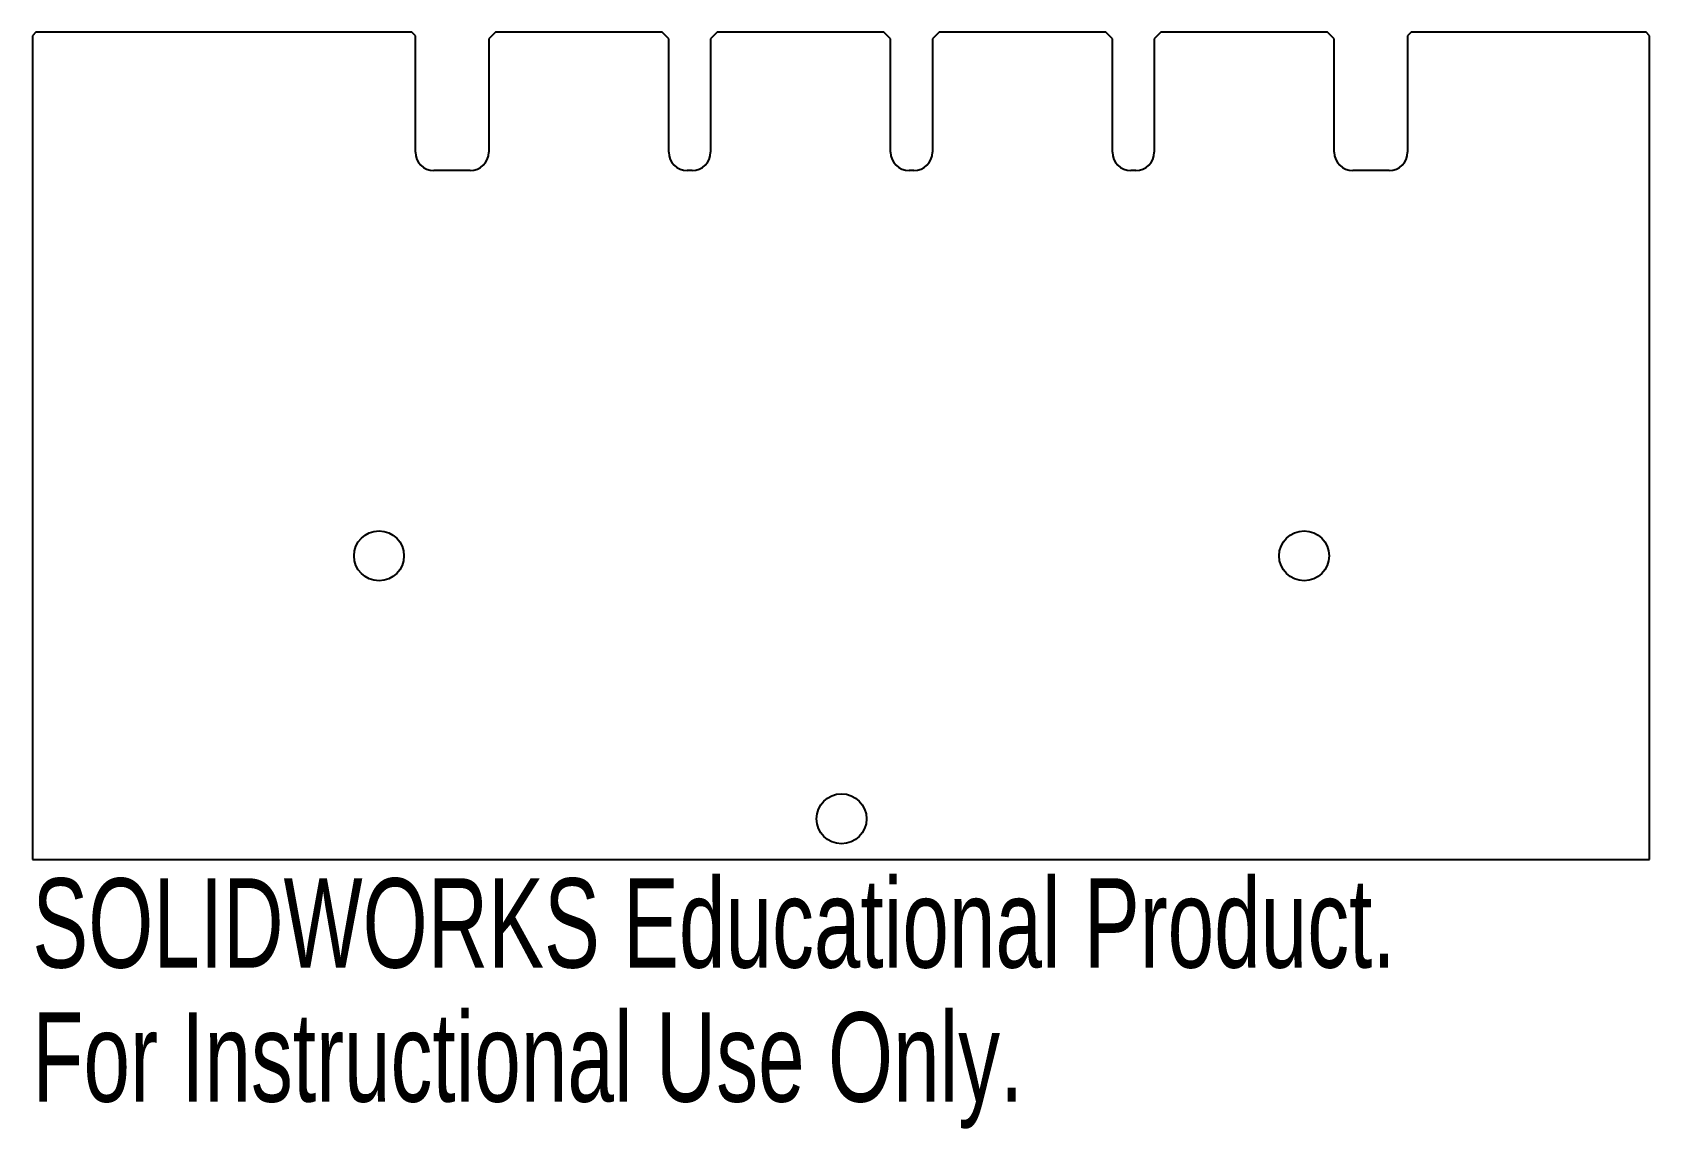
# Model space of a CAD drawing. Header units: millimetres. Extents: x -47.5 to 39.9, y -61.8 to -2.5.
import ezdxf

# ---------------------------------------------------------------- set-up
doc = ezdxf.new("R2010")
doc.units = ezdxf.units.MM
doc.styles.add('SLDTEXTSTYLE0', font='TXT', dxfattribs={"width": 0.7})

msp = doc.modelspace()

# ---------------------------------------------------------------- linework, layer by layer
at = {"color": 7, "linetype": 'Continuous', "lineweight": 25}
for p, q in [((-47.331, -2.519), (-47.515, -2.703)), ((-26.999, -2.519), (-47.331, -2.519)), ((-26.815, -2.703), (-26.999, -2.519)), ((-22.489, -2.519), (-22.85, -2.879)), ((-13.481, -2.519), (-22.489, -2.519)), ((-13.12, -2.879), (-13.481, -2.519)), ((-10.499, -2.519), (-10.86, -2.879)), ((-1.491, -2.519), (-10.499, -2.519)), ((-1.13, -2.879), (-1.491, -2.519)), ((1.491, -2.519), (1.13, -2.879)), ((10.499, -2.519), (1.491, -2.519)), ((10.86, -2.879), (10.499, -2.519)), ((13.481, -2.519), (13.12, -2.879)), ((22.489, -2.519), (13.481, -2.519)), ((22.85, -2.879), (22.489, -2.519)), ((26.999, -2.519), (26.815, -2.703)), ((39.711, -2.519), (26.999, -2.519)), ((39.895, -2.703), (39.711, -2.519)), ((-47.515, -2.703), (-47.515, -47.25)), ((-26.815, -9), (-26.815, -2.703)), ((-22.85, -2.879), (-22.85, -9)), ((-13.12, -9), (-13.12, -2.879)), ((-10.86, -2.879), (-10.86, -9)), ((-1.13, -9), (-1.13, -2.879)), ((1.13, -2.879), (1.13, -9)), ((10.86, -9), (10.86, -2.879)), ((13.12, -2.879), (13.12, -9)), ((22.85, -9), (22.85, -2.879)), ((26.815, -2.703), (26.815, -9)), ((39.895, -47.25), (39.895, -2.703)), ((-23.85, -10), (-25.815, -10)), ((-11.86, -10), (-12.12, -10)), ((0.13, -10), (-0.13, -10)), ((12.12, -10), (11.86, -10)), ((25.815, -10), (23.85, -10)), ((-47.515, -47.25), (39.895, -47.25))]:
    msp.add_line(p, q, dxfattribs=at)
for centre in [(-28.779, -30.831), (21.221, -30.831), (-3.779, -45.05)]:
    msp.add_circle(centre, 1.35, dxfattribs=at)
for centre, start, end in [((-25.815, -9), 180, 270), ((-23.85, -9), 270, 0), ((-12.12, -9), 180, 270), ((-11.86, -9), 270, 0), ((-0.13, -9), 180, 270), ((0.13, -9), 270, 0), ((11.86, -9), 180, 270), ((12.12, -9), 270, 0), ((23.85, -9), 180, 270), ((25.815, -9), 270, 0)]:
    msp.add_arc(centre, 1, start, end, dxfattribs=at)

# ---------------------------------------------------------------- texts
at = {"color": 7, "linetype": 'Continuous', "char_height": 4.83362, "attachment_point": 1, "style": 'SLDTEXTSTYLE0'}
for s, insert in [('SOLIDWORKS Educational Product.', (-47.515, -48.27)), ('For Instructional Use Only.', (-47.515, -55.52))]:
    msp.add_mtext(s, dxfattribs=dict(at, insert=insert))

doc.saveas('drawing.dxf')
